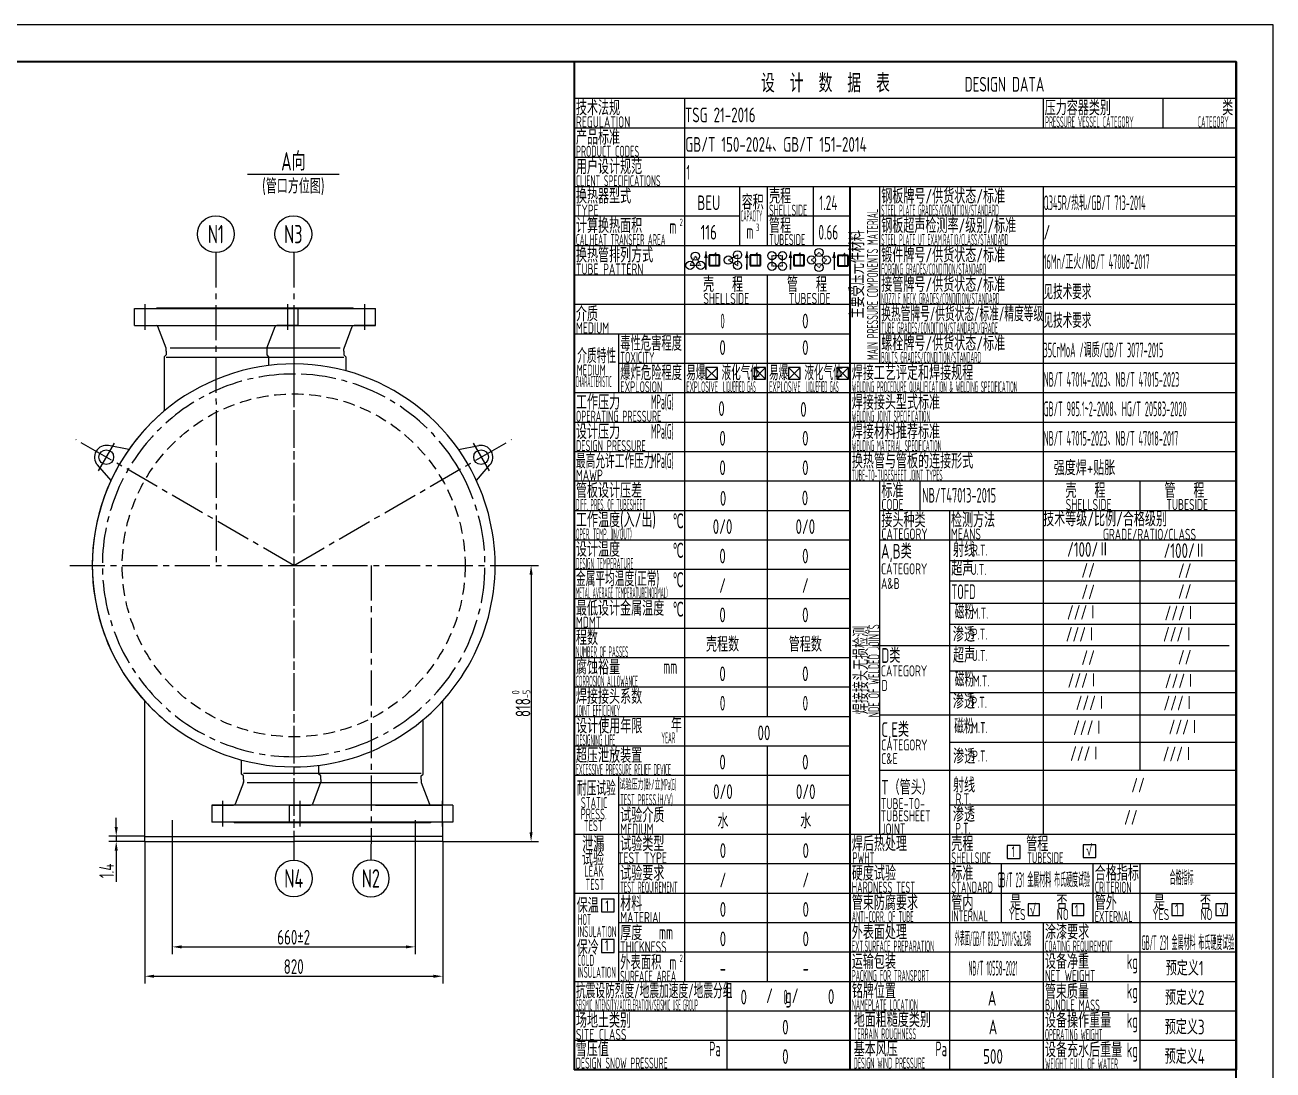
# Model space of a CAD drawing. Header units: millimetres. Extents: x 5765 to 6606, y -201 to 393.
# Drawn here: x 6266.8 to 6606, y 109.4 to 393.4 of the extents above; entities that cross this region are included whole.
import ezdxf
from ezdxf.enums import TextEntityAlignment as Align

# ---------------------------------------------------------------- set-up
doc = ezdxf.new("R2010")
doc.units = ezdxf.units.MM
for name, pattern in [('CENTER2', [28.575, 19.05, -3.175, 3.175, -3.175]), ('DASHED', [0.75, 0.5, -0.25]), ('DASHED2', [9.525, 6.35, -3.175])]:
    doc.linetypes.add(name, pattern=pattern)
for name, color, linetype, lineweight in [('1粗实线', 7, 'Continuous', 35), ('2细实线', 3, 'Continuous', 13), ('3中心线', 1, 'CENTER2', 13), ('4虚线', 4, 'DASHED2', 13), ('7文本', 2, 'Continuous', 13), ('8标注', 3, 'Continuous', 13), ('9图表', 4, 'Continuous', 13)]:
    doc.layers.add(name, color=color, linetype=linetype, lineweight=lineweight)
doc.styles.add('lanpec', font='bpec_e.shx', dxfattribs={"width": 0.75, "bigfont": 'hztxt.shx'})
doc.styles.add('lanpec-dim', font='bpec_e.shx', dxfattribs={"width": 0.75})
doc.dimstyles.new('lanpec', dxfattribs={"dimtxt": 4, "dimasz": 2.5, "dimexe": 2, "dimexo": 0, "dimtad": 1, "dimdsep": 46, "dimtxsty": 'lanpec-dim', "dimcen": 2.5, "dimclrd": 256, "dimclre": 256, "dimclrt": 256, "dimazin": 0, "dimtfac": 1, "dimtmove": 0, "dimatfit": 3, "dimfxl": 1, "dimlwd": -1, "dimlwe": -1, "dimarcsym": 0})
doc.dimstyles.new('lanpec$0', dxfattribs={"dimscale": 10, "dimtxt": 4, "dimasz": 2.5, "dimexe": 2, "dimexo": 0, "dimtad": 1, "dimdec": 1, "dimdsep": 46, "dimtxsty": 'lanpec-dim', "dimcen": 0.09, "dimclrd": 256, "dimclre": 256, "dimclrt": 256, "dimadec": 1, "dimazin": 0, "dimtfac": 0.707, "dimtdec": 1, "dimtmove": 0, "dimatfit": 3, "dimfxl": 1, "dimarcsym": 0})

# ---------------------------------------------------------------- blocks, each defined once
blk = doc.blocks.new('A1')
at = {"layer": '1粗实线'}
blk.add_lwpolyline([(-816, 10), (-10, 10), (-10, 584), (-816, 584)], close=True, dxfattribs=at)
at = {"layer": '9图表'}
blk.add_lwpolyline([(-841, 0), (0, 0), (0, 594), (-841, 594)], close=True, dxfattribs=at)
blk = doc.blocks.new('换热器设计数据表')
for p, q in [((-141.04, -83.12), (-144.19, -83.12)), ((-144.19, -83.12), (-144.19, -86.27)), ((-141.04, -86.27), (-141.04, -83.12)), ((-127.94, -83.12), (-131.09, -83.12)), ((-131.09, -83.12), (-131.09, -86.27)), ((-127.94, -86.27), (-127.94, -83.12)), ((-118.54, -83.12), (-121.69, -83.12)), ((-121.69, -83.12), (-121.69, -86.27)), ((-118.54, -86.27), (-118.54, -83.12)), ((-105.44, -83.12), (-108.59, -83.12)), ((-108.59, -83.12), (-108.59, -86.27)), ((-105.44, -86.27), (-105.44, -83.12)), ((-144.19, -86.27), (-141.04, -86.27)), ((-131.09, -86.27), (-127.94, -86.27)), ((-121.69, -86.27), (-118.54, -86.27)), ((-108.59, -86.27), (-105.44, -86.27)), ((-58.74, -212.99), (-62.24, -212.99)), ((-62.24, -212.99), (-62.24, -216.49)), ((-58.74, -216.49), (-58.74, -212.99)), ((-38.15, -212.77), (-41.65, -212.77)), ((-41.65, -212.77), (-41.65, -216.27)), ((-38.15, -216.27), (-38.15, -212.77)), ((-62.24, -216.49), (-58.74, -216.49)), ((-41.65, -216.27), (-38.15, -216.27)), ((-169.06, -227.53), (-172.56, -227.53)), ((-172.56, -227.53), (-172.56, -231.03)), ((-169.06, -231.03), (-169.06, -227.53)), ((-53.44, -228.83), (-56.59, -228.83)), ((-56.59, -228.83), (-56.59, -231.98)), ((-53.44, -231.98), (-53.44, -228.83)), ((-41.46, -228.83), (-44.61, -228.83)), ((-44.61, -228.83), (-44.61, -231.98)), ((-41.46, -231.98), (-41.46, -228.83)), ((-14.39, -228.83), (-17.54, -228.83)), ((-17.54, -228.83), (-17.54, -231.98)), ((-14.39, -231.98), (-14.39, -228.83)), ((-2.41, -228.83), (-5.56, -228.83)), ((-5.56, -228.83), (-5.56, -231.98)), ((-2.41, -231.98), (-2.41, -228.83)), ((-172.56, -231.03), (-169.06, -231.03)), ((-56.59, -231.98), (-53.44, -231.98)), ((-44.61, -231.98), (-41.46, -231.98)), ((-17.54, -231.98), (-14.39, -231.98)), ((-5.56, -231.98), (-2.41, -231.98)), ((-169.06, -238.56), (-172.56, -238.56)), ((-172.56, -238.56), (-172.56, -242.06)), ((-169.06, -242.06), (-169.06, -238.56)), ((-172.56, -242.06), (-169.06, -242.06))]:
    blk.add_line(p, q)
at = {"layer": '1粗实线'}
for p, q in [((0, 0), (-180, 0)), ((-180, 0), (-180, -274)), ((0, 0), (0, -274)), ((-105, -34), (-105, -274)), ((-140.47, -52.59), (-143.27, -52.59)), ((-143.27, -52.59), (-143.27, -55.39)), ((-140.47, -55.39), (-140.47, -52.59)), ((-129.36, -52.59), (-132.16, -52.59)), ((-132.16, -52.59), (-132.16, -55.39)), ((-129.36, -55.39), (-129.36, -52.59)), ((-117.49, -52.59), (-120.29, -52.59)), ((-120.29, -52.59), (-120.29, -55.39)), ((-117.49, -55.39), (-117.49, -52.59)), ((-105.53, -52.69), (-108.33, -52.69)), ((-108.33, -52.69), (-108.33, -55.49)), ((-105.53, -55.49), (-105.53, -52.69)), ((-143.27, -55.39), (-140.47, -55.39)), ((-132.16, -55.39), (-129.36, -55.39)), ((-120.29, -55.39), (-117.49, -55.39)), ((-108.33, -55.49), (-105.53, -55.49)), ((0, -274), (-180, -274))]:
    blk.add_line(p, q, dxfattribs=at)
at = {"layer": '9图表'}
for p, q in [((0, -10), (-180, -10)), ((-150, -10), (-150, -154)), ((-52.5, -10), (-52.5, -18)), ((-20, -10), (-20, -18)), ((0, -18), (-180, -18)), ((0, -26), (-180, -26)), ((0, -34), (-180, -34)), ((-135, -34), (-135, -50)), ((-127.5, -34), (-127.5, -50)), ((-115, -34), (-115, -50)), ((-97, -34), (-97, -82)), ((-52.5, -34), (-52.5, -210)), ((-135, -42), (-180, -42)), ((-105, -42), (-127.5, -42)), ((0, -42), (-97, -42)), ((0, -42), (-97, -42)), ((-105, -50), (-180, -50)), ((0, -50), (-97, -50)), ((0, -50), (-97, -50)), ((-144.15, -51.6), (-144.15, -56.46)), ((-133.05, -51.6), (-133.05, -56.46)), ((-121.18, -51.6), (-121.18, -56.46)), ((-109.32, -51.7), (-109.32, -56.55)), ((-144.15, -56.46), (-144.15, -54.98)), ((-133.05, -56.46), (-133.05, -54.98)), ((-121.18, -56.46), (-121.18, -54.98)), ((-105, -58), (-180, -58)), ((-127.5, -58), (-127.5, -178)), ((0, -58), (-97, -58)), ((-105, -66), (-180, -66)), ((0, -66), (-97, -66)), ((-105, -74), (-180, -74)), ((-167.96, -74), (-167.96, -90)), ((0, -74), (-97, -74)), ((0, -82), (-167.96, -82)), ((0, -90), (-180, -90)), ((0, -98), (-180, -98)), ((0, -106), (-180, -106)), ((0, -114), (-180, -114)), ((0, -114), (-97, -114)), ((-97, -114), (-97, -210)), ((-85.95, -122), (-85.95, -114)), ((-26.25, -114), (-26.25, -122)), ((-105, -122), (-180, -122)), ((0, -122), (-97, -122)), ((0, -122), (-97, -122)), ((-77.95, -122), (-77.95, -210)), ((-105, -130), (-180, -130)), ((-77.95, -130), (-97, -130)), ((0, -130), (-85.95, -130)), ((-26.25, -130), (-26.25, -192.64)), ((0, -135.6), (-77.95, -135.6)), ((-105, -138), (-180, -138)), ((0, -141.16), (-77.95, -141.16)), ((-105, -146), (-180, -146)), ((0, -147.24), (-77.95, -147.24)), ((-105, -154), (-180, -154)), ((-150, -154), (-150, -250)), ((0, -152.97), (-77.95, -152.97)), ((-1.92, -158.71), (-98.92, -158.71)), ((-105, -162), (-180, -162)), ((0, -165.6), (-77.95, -165.6)), ((-105, -170), (-180, -170)), ((0, -171.52), (-77.95, -171.52)), ((-105, -178), (-180, -178)), ((0.09, -177.55), (-96.91, -177.55)), ((-105, -186), (-180, -186)), ((-127.5, -186), (-127.5, -250)), ((0.03, -185.02), (-77.93, -185.02)), ((-0.09, -192.64), (-97.09, -192.64)), ((-105, -194), (-180, -194)), ((-167.96, -194.21), (-167.96, -226.21)), ((-105, -202), (-167.96, -202)), ((0, -202), (-77.95, -202)), ((-105, -210), (-180, -210)), ((0, -210), (-105, -210)), ((-77.95, -210), (-77.95, -274)), ((0, -218), (-167.96, -218)), ((-63.95, -218), (-63.95, -234)), ((-38.95, -218), (-38.95, -234)), ((-26.25, -218), (-26.25, -234)), ((0, -226), (-180, -226)), ((-167.96, -226.21), (-167.96, -250)), ((0, -234), (-167.96, -234)), ((0, -234), (-167.96, -234)), ((-52.5, -234), (-52.5, -274)), ((-26.25, -234), (-26.25, -274)), ((0, -242), (-167.96, -242)), ((0, -250), (-180, -250)), ((-138.45, -250), (-138.45, -274)), ((-52.5, -258), (-180, -258)), ((0, -258), (-52.5, -258)), ((0, -266), (-180, -266)), ((0, -266), (-52.5, -266)), ((0, -274), (-180, -274)), ((0, -274), (-180, -274)), ((-77.95, -273.66), (-77.95, -274)), ((-52.5, -273.66), (-52.5, -274)), ((-26.25, -273.66), (-26.25, -274))]:
    blk.add_line(p, q, dxfattribs=at)
at = {"layer": '9图表', "linetype": 'DASHED', "ltscale": 0.6}
for p, q in [((-147.04, -52.84), (-148.48, -55.34)), ((-147.04, -52.84), (-145.6, -55.34)), ((-138.07, -53.9), (-135.57, -52.46)), ((-138.07, -53.9), (-135.57, -55.34)), ((-135.57, -52.46), (-135.57, -55.34)), ((-123.35, -52.7), (-126.23, -52.7)), ((-126.23, -52.7), (-126.23, -55.58)), ((-123.35, -55.58), (-123.35, -52.7)), ((-115.46, -53.87), (-113.42, -51.84)), ((-115.46, -53.87), (-113.42, -55.91)), ((-111.39, -53.87), (-113.42, -51.84)), ((-113.42, -55.91), (-111.39, -53.87)), ((-145.6, -55.34), (-148.48, -55.34)), ((-123.35, -55.58), (-126.23, -55.58))]:
    blk.add_line(p, q, dxfattribs=at)
at = {"layer": '9图表'}
for points in [[(-144.15, -51.6, 0, 1, 0), (-144.15, -53.31, 1, 1, 0)], [(-133.05, -51.6, 0, 1, 0), (-133.05, -53.31, 1, 1, 0)], [(-121.18, -51.6, 0, 1, 0), (-121.18, -53.31, 1, 1, 0)], [(-109.32, -51.6, 0, 1, 0), (-109.32, -53.31, 1, 1, 0)]]:
    blk.add_lwpolyline(points, format="xyseb", dxfattribs=at)
for centre in [(-113.42, -51.84), (-148.48, -55.34), (-147.04, -52.84), (-145.6, -55.34), (-138.07, -53.9), (-135.57, -52.46), (-135.57, -55.34), (-126.23, -52.7), (-123.35, -52.7), (-115.46, -53.87), (-111.39, -53.87), (-126.23, -55.58), (-123.35, -55.58), (-113.42, -55.91)]:
    blk.add_circle(centre, 1.12, dxfattribs=at)
at = {"layer": '7文本', "color": 4, "style": 'lanpec'}
for s, height, width, p in [('设  计  数  据  表', 5, 0.75, (-129.18, -8.34)), ('DESIGN DATA', 4, 0.75, (-73.86, -8.12)), ('技术法规', 4, 0.75, (-179.5, -14.54)), ('压力容器类别', 4, 0.75, (-52.07, -14.54)), ('类', 4, 0.75, (-3.82, -14.54)), ('REGULATION', 3, 0.75, (-179.5, -17.83)), ('PRESSURE VESSEL CATEGORY', 3, 0.4, (-51.95, -17.83)), ('CATEGORY', 3, 0.4, (-10.46, -17.82)), ('产品标准', 4, 0.75, (-179.5, -22.54)), ('PRODUCT CODES', 3, 0.6, (-179.5, -25.83)), ('用户设计规范 ', 4, 0.75, (-179.5, -30.54)), ('CLIENT SPECIFICATIONS', 3, 0.5, (-179.5, -33.83)), ('换热器型式', 4, 0.75, (-179.5, -38.54)), ('容积', 4, 0.75, (-134.45, -40.17)), ('壳程', 4, 0.75, (-127, -38.54)), ('钢板牌号/供货状态/标准', 4, 0.75, (-96.5, -38.54)), ('TYPE', 3, 0.75, (-179.5, -41.83)), ('CAPACITY', 3, 0.3, (-134.66, -43.4)), ('SHELLSIDE', 3, 0.5, (-127, -41.83)), ('STEEL PLATE GRADES/CONDITION/STANDARD', 3, 0.35, (-96.5, -41.83)), ('计算换热面积', 4, 0.75, (-179.5, -46.54)), ('m', 4, 0.6, (-154.09, -46.75)), ('2', 2, 0.6, (-151.31, -44.65)), ('3', 2, 0.6, (-130.54, -46)), ('管程', 4, 0.75, (-127, -46.54)), ('钢板超声检测率/级别/标准', 4, 0.75, (-96.5, -46.54)), ('CAL.HEAT TRANSFER AREA', 3, 0.45, (-179.5, -49.83)), ('m', 4, 0.6, (-133.16, -48.1)), ('TUBESIDE', 3, 0.6, (-127, -49.83)), ('STEEL PLATE UT EXAM.RATIO/CLASS/STANDARD', 3, 0.35, (-96.5, -49.83)), ('换热管排列方式', 4, 0.75, (-179.5, -54.54)), ('锻件牌号/供货状态/标准 ', 4, 0.75, (-96.5, -54.54)), ('TUBE PATTERN', 3, 0.75, (-179.5, -57.83)), ('FORGING GRADES/CONDITION/STANDARD', 3, 0.35, (-96.5, -57.83)), ('壳   程', 4, 0.75, (-144.94, -62.54)), ('管   程', 4, 0.75, (-122.14, -62.54)), ('接管牌号/供货状态/标准 ', 4, 0.75, (-96.5, -62.54)), ('SHELLSIDE', 3, 0.75, (-144.88, -65.83)), ('TUBESIDE', 3, 0.75, (-121.61, -65.83)), ('NOZZLE NECK GRADES/CONDITION/STANDARD', 3, 0.35, (-96.5, -65.83)), ('介质', 4, 0.75, (-179.5, -70.54)), ('换热管牌号/供货状态/标准/精度等级', 4, 0.6, (-96.5, -70.54)), ('MEDIUM', 3, 0.75, (-179.5, -73.83)), ('TUBE GRADES/CONDITION/STANDARD/GRADE', 3, 0.35, (-96.5, -73.83)), ('毒性危害程度', 4, 0.7, (-167.46, -78.54)), ('螺栓牌号/供货状态/标准 ', 4, 0.75, (-96.5, -78.54)), ('介质特性', 4, 0.6, (-179.15, -81.94)), ('TOXICITY ', 3, 0.6, (-167.46, -81.83)), ('BOLTS GRADES/CONDITION/STANDARD', 3, 0.35, (-96.5, -81.83)), ('MEDIUM ', 3, 0.6, (-179.26, -85.28)), ('爆炸危险程度', 4, 0.7, (-167.46, -86.54)), ('易爆', 4, 0.5, (-149.5, -86.54)), ('液化气体', 4, 0.5, (-139.9, -86.54)), ('易爆', 4, 0.5, (-127, -86.54)), ('液化气体', 4, 0.5, (-117.4, -86.54)), ('焊接工艺评定和焊接规程', 4, 0.75, (-104.5, -86.54)), ('CHARACTERISTIC', 3, 0.3, (-179.58, -88.43)), ('EXPLOSION', 3, 0.6, (-167.46, -89.83)), ('EXPLOSIVE', 3, 0.4, (-149.5, -89.83)), ('LIQUEFIED GAS', 3, 0.3, (-139.49, -89.81)), ('EXPLOSIVE', 3, 0.4, (-127, -89.83)), ('LIQUEFIED GAS', 3, 0.3, (-116.99, -89.81)), ('WELDING PROCEDURE QUALIFICATION & WELDING SPECIFICATION', 3, 0.35, (-104.5, -89.83)), ('工作压力', 4, 0.75, (-179.5, -94.54)), ('MPa(G)', 4, 0.35, (-159.07, -94.44)), ('焊接接头型式标准', 4, 0.75, (-104.5, -94.54)), ('OPERATING PRESSURE', 3, 0.6, (-179.5, -97.83)), ('WELDING JOINT SPECIFICATION', 3, 0.35, (-104.5, -97.83)), ('设计压力', 4, 0.75, (-179.5, -102.54)), ('MPa(G)', 4, 0.35, (-159.07, -102.44)), ('焊接材料推荐标准', 4, 0.75, (-104.5, -102.54)), ('DESIGN PRESSURE', 3, 0.6, (-179.5, -105.83)), ('WELDING MATERIAL SPECIFICATION', 3, 0.35, (-104.5, -105.83)), ('最高允许工作压力', 4, 0.6, (-179.5, -110.54)), ('MPa(G)', 4, 0.35, (-159.07, -110.44)), ('换热管与管板的连接形式', 4, 0.75, (-104.5, -110.54)), ('MAWP', 3, 0.75, (-179.5, -113.83)), ('TUBE-TO-TUBESHEET JOINT TYPES', 3, 0.35, (-104.5, -113.83)), ('管板设计压差', 4, 0.75, (-179.5, -118.54)), ('标准', 4, 0.75, (-96.46, -118.54)), ('壳   程', 4, 0.75, (-46.42, -118.54)), ('管   程', 4, 0.75, (-19.53, -118.54)), ('NB/T47013-2015', 4, 0.6, (-85.4, -119.81)), ('DIFF. PRES. OF TUBESHEET', 3, 0.35, (-179.5, -121.83)), ('工作温度(入/出)', 4, 0.75, (-179.5, -126.54)), ('接头种类', 4, 0.75, (-96.46, -126.54)), ('CODE', 3, 0.75, (-96.46, -121.83)), ('检测方法', 4, 0.75, (-77.55, -126.54)), ('技术等级/比例/合格级别', 4, 0.75, (-52.5, -126.26)), ('SHELLSIDE', 3, 0.75, (-46.37, -121.83)), ('TUBESIDE', 3, 0.75, (-18.99, -121.83)), ('℃', 4, 0.53, (-153.22, -126.76)), ('OPER. TEMP. (IN/OUT)', 3, 0.35, (-179.5, -129.83)), ('CATEGORY', 3, 0.75, (-96.46, -129.83)), ('MEANS', 3, 0.75, (-77.55, -129.83)), ('GRADE/RATIO/CLASS', 3, 0.75, (-36.24, -129.92)), ('设计温度', 4, 0.75, (-179.5, -134.54)), ('℃', 4, 0.53, (-153.22, -134.76)), ('A,B类', 4, 0.75, (-96.56, -135.02)), ('射线', 4, 0.75, (-76.99, -134.57)), ('R.T.', 3, 0.75, (-71.81, -134.22)), ('DESIGN TEMPERATURE', 3, 0.35, (-179.5, -137.83)), ('超声', 4, 0.75, (-77.45, -139.68)), ('金属平均温度(正常)', 4, 0.6, (-179.5, -142.54)), ('℃', 4, 0.53, (-153.22, -142.76)), ('CATEGORY', 3, 0.75, (-96.56, -139.31)), ('U.T.', 3, 0.75, (-72.21, -139.47)), ('A&B', 3, 0.75, (-96.56, -143.29)), ('TOFD', 4, 0.6, (-77.45, -146.03)), ('METAL AVERAGE TEMPERATURE(NORMAL) ', 3, 0.3, (-179.5, -145.83)), ('最低设计金属温度', 4, 0.75, (-179.5, -150.54)), ('℃', 4, 0.53, (-153.22, -150.76)), ('磁粉', 4, 0.6, (-76.52, -151.48)), ('M.T.', 3, 0.75, (-71.93, -151.37)), ('MDMT', 3, 0.75, (-179.5, -153.83)), ('程数', 4, 0.75, (-179.5, -158.54)), ('渗透', 4, 0.75, (-77.03, -157.62)), ('P.T.', 3, 0.75, (-71.89, -157.04)), ('NUMBER OF PASSES', 3, 0.35, (-179.5, -161.83)), ('D类', 4, 0.75, (-96.5, -163.36)), ('超声', 4, 0.75, (-76.99, -163.31)), ('腐蚀裕量', 4, 0.75, (-179.5, -166.54)), ('U.T.', 3, 0.75, (-71.89, -162.85)), ('mm', 4, 0.6, (-155.79, -166.36)), ('CATEGORY', 3, 0.75, (-96.59, -167.04)), ('磁粉', 4, 0.6, (-76.52, -169.85)), ('CORROSION ALLOWANCE', 3, 0.35, (-179.5, -169.83)), ('D', 3, 0.75, (-96.41, -171)), ('M.T.', 3, 0.75, (-71.6, -169.79)), ('焊接接头系数', 4, 0.75, (-179.5, -174.54)), ('渗透', 4, 0.75, (-77.03, -175.82)), ('P.T.', 3, 0.75, (-72, -175.59)), ('JOINT EFFICIENCY', 3, 0.35, (-179.5, -177.83)), ('设计使用年限', 4, 0.75, (-179.44, -182.54)), ('年', 4, 0.75, (-153.67, -182.21)), ('C,E类', 4, 0.75, (-96.5, -183.49)), ('磁粉', 4, 0.6, (-76.67, -182.59)), ('M.T.', 3, 0.75, (-72.08, -182.48)), ('DESIGNING LIFE', 3, 0.35, (-179.5, -185.83)), ('YEAR', 3, 0.35, (-156.26, -185.22)), ('超压泄放装置', 4, 0.75, (-179.5, -190.54)), ('超压泄放装置', 4, 0.75, (-179.5, -190.54)), ('CATEGORY', 3, 0.75, (-96.5, -187.17)), ('渗透', 4, 0.75, (-76.95, -190.76)), ('C&E', 3, 0.75, (-96.5, -190.89)), ('P.T.', 3, 0.75, (-71.81, -190.18)), ('EXCESSIVE PRESSURE RELIEF DEVICE', 3, 0.35, (-179.5, -193.83)), ('耐压试验', 4, 0.6, (-179.23, -199.45)), ('试验压力(卧/立)', 3, 0.4, (-167.63, -197.9)), ('MPa(G)', 3, 0.3, (-156.24, -197.92)), ('T（管头）', 4, 0.75, (-96.5, -199.19)), ('射线', 4, 0.75, (-76.99, -198.57)), ('STATIC', 3, 0.6, (-178.14, -202.84)), ('TEST PRESS.(H/V)', 3, 0.4, (-167.46, -202.03)), ('TUBE-TO-', 3, 0.75, (-96.59, -203.12)), ('R.T.', 3, 0.75, (-76.28, -201.83)), ('PRESS.', 3, 0.6, (-178.19, -205.93)), ('试验介质', 4, 0.75, (-167.46, -206.75)), ('TUBESHEET', 3, 0.75, (-96.68, -206.45)), ('渗透', 4, 0.75, (-77.03, -206.54)), ('TEST', 3, 0.6, (-177.37, -209.1)), ('P.T.', 3, 0.75, (-76.41, -209.83)), ('泄漏', 4, 0.75, (-177.79, -214.54)), ('试验类型', 4, 0.75, (-167.46, -214.54)), ('MEDIUM', 3, 0.75, (-167.46, -210.03)), ('焊后热处理', 4, 0.75, (-104.5, -214.54)), ('JOINT', 3, 0.75, (-96.5, -210)), ('壳程', 4, 0.75, (-77.45, -214.54)), ('管程', 4, 0.75, (-57.09, -214.57)), ('试验', 4, 0.75, (-177.88, -218.46)), ('TEST TYPE', 3, 0.75, (-168.08, -217.83)), ('PWHT', 3, 0.6, (-104.32, -217.83)), ('SHELLSIDE', 3, 0.6, (-77.45, -217.83)), ('TUBESIDE', 3, 0.6, (-56.85, -217.83)), ('LEAK', 3, 0.6, (-177.22, -221.48)), ('试验要求', 4, 0.75, (-167.46, -222.54)), ('硬度试验', 4, 0.75, (-104.5, -222.54)), ('标准', 4, 0.75, (-77.45, -222.54)), ('合格指标', 4, 0.75, (-38.45, -222.54)), ('TEST', 3, 0.6, (-176.92, -225.05)), ('TEST REQUIREMENT', 3, 0.4, (-167.46, -225.83)), ('HARDNESS TEST', 3, 0.6, (-104.5, -225.83)), ('STANDARD', 3, 0.6, (-77.45, -225.83)), ('CRITERION', 3, 0.5, (-38.45, -225.83)), ('保温', 4, 0.75, (-179.3, -231.3)), ('材料 ', 4, 0.75, (-167.46, -230.75)), ('管束防腐要求', 4, 0.75, (-104.5, -230.54)), ('管内', 4, 0.75, (-77.45, -230.54)), ('是', 4, 0.75, (-61.47, -230.45)), ('否', 4, 0.75, (-48.9, -230.45)), ('管外', 4, 0.75, (-38.45, -230.5)), ('是', 4, 0.75, (-22.42, -230.45)), ('否', 4, 0.75, (-9.85, -230.45)), ('INTERNAL', 3, 0.6, (-77.45, -233.64)), ('YES', 3, 0.75, (-61.88, -233.24)), ('NO', 3, 0.75, (-48.81, -233.24)), ('YES', 3, 0.75, (-22.83, -233.24)), ('NO', 3, 0.75, (-9.76, -233.24)), ('HOT ', 3, 0.45, (-178.97, -234.61)), ('MATERIAL', 3, 0.75, (-167.46, -234.03)), ('ANTI-CORR. OF TUBE', 3, 0.4, (-104.5, -233.83)), ('涂漆要求', 4, 0.75, (-51.98, -238.54)), ('EXTERNAL', 3, 0.5, (-38.45, -233.8)), ('INSULATION ', 3, 0.45, (-178.97, -237.91)), ('厚度', 4, 0.75, (-167.46, -238.75)), ('mm', 4, 0.6, (-156.93, -238.56)), ('外表面处理', 4, 0.75, (-104.5, -238.54)), ('保冷', 4, 0.75, (-179.28, -242.69)), ('THICKNESS', 3, 0.74, (-167.46, -242.03)), ('EXT.SURFACE PREPARATION', 3, 0.4, (-104.5, -241.83)), ('COATING REQUIREMENT', 3, 0.4, (-52, -241.83)), ('COLD', 3, 0.45, (-179.11, -245.7)), ('外表面积', 4, 0.7, (-167.46, -246.75)), ('m', 4, 0.6, (-154.09, -246.75)), ('2', 2, 0.6, (-151.31, -244.65)), ('运输包装', 4, 0.75, (-104.5, -246.54)), ('设备净重', 4, 0.75, (-52, -246.54)), ('kg', 4, 0.6, (-29.74, -246.54)), ('INSULATION ', 3, 0.45, (-179.11, -248.96)), ('SURFACE AREA', 3, 0.5, (-167.46, -250.03)), ('PACKING FOR TRANSPORT ', 3, 0.4, (-104.5, -249.83)), ('NET WEIGHT', 3, 0.7, (-52, -249.83)), ('抗震设防烈度/地震加速度/地震分组', 4, 0.6, (-179.5, -254.54)), ('铭牌位置', 4, 0.75, (-104.5, -254.54)), ('管束质量', 4, 0.75, (-52.03, -254.68)), ('kg', 4, 0.6, (-29.74, -254.54)), (' /  g/  ', 4, 0.75, (-129.43, -255.82)), ('SEISMIC INTENSITY/ACCELERATION/SEISMIC USE GROUP', 3, 0.3, (-179.5, -257.83)), ('NAMEPLATE LOCATION', 3, 0.4, (-104.5, -257.77)), ('BUNDLE MASS', 3, 0.6, (-52, -257.83)), ('场地土类别', 4, 0.75, (-179.5, -262.54)), ('地面粗糙度类别', 4, 0.75, (-104, -262.37)), ('设备操作重量', 4, 0.75, (-52, -262.54)), ('kg', 4, 0.6, (-29.74, -262.54)), ('SITE CLASS', 3, 0.75, (-179.5, -265.83)), ('TERRAIN ROUGHNESS', 3, 0.4, (-104, -265.65)), ('OPERATING WEIGHT', 3, 0.4, (-52, -265.83)), ('雪压值', 4, 0.75, (-179.53, -270.33)), ('Pa', 4, 0.6, (-143.27, -270.27)), ('基本风压', 4, 0.75, (-104, -270.33)), ('Pa', 4, 0.6, (-81.76, -270.27)), ('设备充水后重量', 4, 0.75, (-52, -270.54)), ('kg', 4, 0.6, (-29.74, -270.54)), ('DESIGN SNOW PRESSURE', 3, 0.5, (-179.53, -273.61)), ('DESIGN WIND PRESSURE', 3, 0.4, (-104, -273.61)), ('WEIGHT FULL OF WATER', 3, 0.4, (-51.95, -273.83))]:
    blk.add_text(s, height=height, dxfattribs=dict(at, width=width)).set_placement(p)
for s, height, width, p in [('主要受压元件材料', 4, 0.75, (-101.09, -69.74)), ('MAIN PRESSURE COMPONENTS MATERIAL ', 3, 0.5, (-97.36, -81.06)), ('焊接接头无损检测 ', 4, 0.75, (-100.01, -177.31)), ('NDE OF WELDED JOINTS', 3, 0.6, (-97, -178.13))]:
    blk.add_text(s, height=height, rotation=90, dxfattribs=dict(at, width=width)).set_placement(p)
blk = doc.blocks.new('*D39')
at = {"layer": '8标注', "transparency": 16777216}
for p, q in [((6306.81, 172.22), (6306.81, 140.9)), ((6372.81, 172.29), (6372.81, 140.9)), ((6309.31, 142.9), (6370.31, 142.9))]:
    blk.add_line(p, q, dxfattribs=at)
for points in [[(6309.31, 143.31), (6309.31, 142.48), (6306.81, 142.9)], [(6370.31, 143.31), (6370.31, 142.48), (6372.81, 142.9)]]:
    blk.add_solid(points, dxfattribs=at)
at = {"layer": 'Defpoints', "color": 0, "transparency": 16777216}
for p in [(6306.81, 172.22), (6372.81, 172.29), (6372.81, 142.9)]:
    blk.add_point(p, dxfattribs=at)
at = {"layer": '8标注', "transparency": 16777216, "insert": (6339.81, 145.52), "char_height": 4, "attachment_point": 5, "style": 'lanpec-dim'}
blk.add_mtext('660%%P2', dxfattribs=at)
blk = doc.blocks.new('*D40')
at = {"layer": '8标注', "transparency": 16777216}
for p, q in [((6299.31, 171.57), (6299.31, 132.92)), ((6380.31, 171.57), (6380.31, 132.92)), ((6301.81, 134.92), (6377.81, 134.92))]:
    blk.add_line(p, q, dxfattribs=at)
for points in [[(6301.81, 135.33), (6301.81, 134.5), (6299.31, 134.92)], [(6377.81, 135.33), (6377.81, 134.5), (6380.31, 134.92)]]:
    blk.add_solid(points, dxfattribs=at)
at = {"layer": 'Defpoints', "color": 0, "transparency": 16777216}
for p in [(6299.31, 171.57), (6380.31, 171.57), (6380.31, 134.92)]:
    blk.add_point(p, dxfattribs=at)
at = {"layer": '8标注', "transparency": 16777216, "insert": (6339.81, 137.54), "char_height": 4, "attachment_point": 5, "style": 'lanpec-dim'}
blk.add_mtext('820', dxfattribs=at)
blk = doc.blocks.new('*D42')
at = {"layer": '8标注', "transparency": 16777216}
for p, q in [((6400.45, 246.58), (6406.34, 246.58)), ((6404.34, 244.08), (6404.34, 174.03)), ((6380.31, 171.53), (6406.34, 171.53))]:
    blk.add_line(p, q, dxfattribs=at)
for points in [[(6403.92, 244.08), (6404.76, 244.08), (6404.34, 246.58)], [(6403.92, 174.03), (6404.76, 174.03), (6404.34, 171.53)]]:
    blk.add_solid(points, dxfattribs=at)
at = {"layer": 'Defpoints', "color": 0, "transparency": 16777216}
for p in [(6400.45, 246.58), (6380.31, 171.53), (6404.34, 171.53)]:
    blk.add_point(p, dxfattribs=at)
at = {"layer": '8标注', "transparency": 16777216, "insert": (6401.62, 209.06), "char_height": 4, "attachment_point": 5, "rotation": 90, "style": 'lanpec-dim'}
blk.add_mtext('818{\\H0.525x;\\S 0^ -5;}', dxfattribs=at)
blk = doc.blocks.new('*U54')
at = {"layer": '2细实线'}
blk.add_line((-12.5, 0), (12.5, 0), dxfattribs=at)
at = {"layer": '7文本', "style": 'lanpec', "width": 0.75}
for tag, height, p in [('节点图名称', 5, (0, 3.5)), ('比例', 4, (0, -3.25))]:
    blk.add_attdef(tag, text='', height=height, dxfattribs=at).set_placement(p, align=Align.MIDDLE_CENTER)
blk = doc.blocks.new('*D66')
at = {"layer": '8标注', "transparency": 16777216}
for p, q in [((6291.57, 175.47), (6291.57, 177.97)), ((6299.31, 172.97), (6289.57, 172.97)), ((6299.31, 171.57), (6289.57, 171.57)), ((6291.57, 172.97), (6291.57, 171.57)), ((6291.57, 169.07), (6291.57, 160.55))]:
    blk.add_line(p, q, dxfattribs=at)
for points in [[(6291.15, 175.47), (6291.99, 175.47), (6291.57, 172.97)], [(6291.15, 169.07), (6291.99, 169.07), (6291.57, 171.57)]]:
    blk.add_solid(points, dxfattribs=at)
at = {"layer": 'Defpoints', "color": 0, "transparency": 16777216}
for p in [(6291.57, 171.57), (6299.31, 172.97), (6299.31, 171.57)]:
    blk.add_point(p, dxfattribs=at)
at = {"layer": '8标注', "transparency": 16777216, "insert": (6288.95, 163.56), "char_height": 4, "attachment_point": 5, "rotation": 90, "style": 'lanpec-dim'}
blk.add_mtext('1.4', dxfattribs=at)
blk = doc.blocks.new('管口号')
at = {"layer": '2细实线'}
blk.add_circle((0, 5), 5, dxfattribs=at)
at = {"layer": '7文本', "style": 'lanpec', "width": 0.75}
blk.add_attdef('N', text='', height=5, dxfattribs=at).set_placement((0, 5), align=Align.MIDDLE_CENTER)

msp = doc.modelspace()

# ---------------------------------------------------------------- linework, layer by layer
for p, q in [((6296.563, 311.773), (6296.563, 316.383)), ((6296.563, 316.383), (6341.063, 316.383)), ((6302.623, 316.383), (6302.623, 316.583)), ((6302.623, 316.583), (6335.003, 316.583)), ((6317.558, 316.383), (6362.058, 316.383)), ((6323.618, 316.583), (6355.998, 316.583)), ((6335.003, 316.383), (6335.003, 316.583)), ((6341.063, 311.773), (6341.063, 316.383)), ((6355.998, 316.383), (6355.998, 316.583)), ((6362.058, 311.773), (6362.058, 316.383)), ((6296.563, 311.773), (6341.063, 311.773)), ((6305.13, 305.569), (6302.886, 311.452)), ((6317.558, 311.773), (6362.058, 311.773)), ((6332.496, 305.569), (6334.74, 311.452)), ((6341.063, 311.773), (6335.208, 311.773)), ((6353.491, 305.569), (6355.736, 311.452)), ((6362.058, 311.773), (6356.203, 311.773)), ((6305.163, 304.783), (6305.163, 305.391)), ((6331.443, 305.583), (6306.184, 305.583)), ((6352.438, 305.583), (6327.179, 305.583)), ((6332.463, 305.583), (6332.463, 303.822)), ((6353.458, 304.783), (6353.458, 305.391)), ((6305.163, 303.822), (6304.629, 303.288)), ((6304.629, 303.288), (6304.629, 288.536)), ((6305.163, 304.783), (6305.163, 303.822)), ((6332.463, 303.087), (6305.163, 303.087)), ((6353.458, 303.087), (6326.158, 303.087)), ((6332.463, 303.822), (6332.997, 303.288)), ((6332.997, 303.288), (6332.997, 300.908)), ((6353.458, 304.783), (6353.458, 303.822)), ((6353.458, 303.822), (6353.992, 303.288)), ((6353.992, 303.288), (6353.992, 299.464)), ((6295.001, 278.045), (6289.486, 279.134)), ((6384.616, 278.045), (6390.13, 279.134)), ((6290.158, 269.657), (6286.458, 273.888)), ((6389.459, 269.657), (6393.159, 273.888)), ((6299.308, 172.932), (6299.308, 209.742)), ((6380.308, 181.393), (6380.308, 209.742)), ((6374.988, 189.879), (6374.988, 204.631)), ((6325.624, 189.879), (6325.624, 193.703)), ((6326.158, 190.08), (6353.458, 190.08)), ((6346.62, 189.879), (6346.62, 192.259)), ((6347.154, 190.08), (6374.454, 190.08)), ((6326.126, 187.597), (6323.881, 181.715)), ((6326.158, 189.345), (6325.624, 189.879)), ((6326.158, 188.383), (6326.158, 189.345)), ((6326.158, 188.383), (6326.158, 187.776)), ((6327.179, 187.583), (6352.438, 187.583)), ((6347.121, 187.597), (6344.876, 181.715)), ((6347.154, 189.345), (6346.62, 189.879)), ((6347.154, 188.383), (6347.154, 189.345)), ((6347.154, 188.383), (6347.154, 187.776)), ((6348.174, 187.583), (6373.433, 187.583)), ((6374.454, 189.345), (6374.988, 189.879)), ((6374.454, 188.383), (6374.454, 189.345)), ((6374.454, 188.383), (6374.454, 187.776)), ((6374.486, 187.597), (6376.731, 181.715)), ((6317.558, 181.393), (6317.558, 176.783)), ((6317.558, 181.393), (6323.414, 181.393)), ((6362.058, 181.393), (6317.558, 181.393)), ((6338.554, 181.393), (6338.554, 176.783)), ((6338.554, 181.393), (6344.409, 181.393)), ((6383.054, 181.393), (6338.554, 181.393)), ((6362.058, 181.383), (6380.308, 181.383)), ((6383.054, 181.393), (6383.054, 176.783)), ((6299.308, 171.532), (6299.308, 176.783)), ((6362.058, 176.783), (6317.558, 176.783)), ((6323.618, 176.783), (6323.618, 176.583)), ((6355.998, 176.583), (6323.618, 176.583)), ((6383.054, 176.783), (6338.554, 176.783)), ((6344.614, 176.783), (6344.614, 176.583)), ((6376.994, 176.583), (6344.614, 176.583)), ((6376.994, 176.783), (6376.994, 176.583)), ((6380.308, 171.532), (6380.308, 176.783)), ((6299.308, 172.932), (6339.808, 172.932)), ((6299.308, 171.532), (6339.808, 171.532)), ((6299.308, 171.532), (6339.808, 171.532)), ((6380.308, 172.932), (6339.808, 172.932)), ((6380.308, 171.532), (6339.808, 171.532)), ((6380.308, 171.532), (6339.808, 171.532))]:
    msp.add_line(p, q)
for centre in [(6288.867, 275.995), (6390.75, 275.995)]:
    msp.add_circle(centre, 2)
for centre, radius, start, end in [((6302.419, 311.273), 0.5, 20.88476, 90), ((6335.208, 311.273), 0.5, 90, 159.11524), ((6356.203, 311.273), 0.5, 90, 159.11524), ((6304.663, 305.391), 0.5, 0, 20.88476), ((6353.958, 305.391), 0.5, 159.11524, 180), ((6339.808, 246.583), 54.75, 30, 270), ((6339.808, 246.583), 54.75, 129.98174, 150), ((6288.867, 275.995), 3.2, 78.82881, 221.17119), ((6390.75, 275.995), 3.2, 318.82881, 101.17119), ((6339.808, 246.583), 54.75, 150, 230.01826), ((6339.808, 246.583), 54.75, 270, 30), ((6339.808, 246.583), 54.75, 215.07463, 230.01826), ((6325.658, 187.776), 0.5, 339.11524, 0), ((6346.654, 187.776), 0.5, 339.11524, 0), ((6374.954, 187.776), 0.5, 180, 200.88476), ((6323.414, 181.893), 0.5, 270, 339.11524), ((6344.409, 181.893), 0.5, 270, 339.11524), ((6377.198, 181.893), 0.5, 200.88476, 270)]:
    msp.add_arc(centre, radius, start, end)
at = {"layer": '2细实线'}
for p, q in [((6451.851, 300.296), (6455.001, 297.146)), ((6451.851, 297.146), (6455.001, 300.296)), ((6464.941, 300.326), (6468.091, 297.176)), ((6464.941, 297.176), (6468.091, 300.326)), ((6474.321, 300.326), (6477.471, 297.176)), ((6474.321, 297.176), (6477.471, 300.326)), ((6487.461, 300.346), (6490.611, 297.196)), ((6487.461, 297.196), (6490.611, 300.346))]:
    msp.add_line(p, q, dxfattribs=at)
at = {"layer": '3中心线', "ltscale": 0.5}
for p, q in [((6318.65, 331.6), (6318.728, 246.583)), ((6339.808, 331.583), (6339.808, 166.583)), ((6299.443, 310.583), (6299.443, 317.573)), ((6338.183, 310.583), (6338.183, 317.573)), ((6339.808, 316.583), (6339.808, 166.583)), ((6359.178, 310.583), (6359.178, 317.573)), ((6339.808, 307.669), (6339.808, 289.681)), ((6339.808, 246.583), (6280.594, 280.771)), ((6291.039, 279.757), (6286.694, 272.232)), ((6339.808, 246.583), (6399.023, 280.771)), ((6388.578, 279.757), (6392.923, 272.232)), ((6278.928, 246.583), (6400.689, 246.583)), ((6278.928, 246.583), (6400.689, 246.583)), ((6360.889, 246.583), (6360.815, 166.56)), ((6320.438, 182.583), (6320.438, 175.593)), ((6341.434, 182.583), (6341.434, 175.593)), ((6380.174, 182.583), (6380.174, 175.593)), ((6306.808, 177.332), (6306.808, 170.342)), ((6372.808, 177.332), (6372.808, 170.342))]:
    msp.add_line(p, q, dxfattribs=at)
for start, end in [(90, 270), (30, 90), (270, 30)]:
    msp.add_arc((6339.808, 246.583), 52, start, end, dxfattribs=at)
at = {"layer": '4虚线', "ltscale": 0.5}
msp.add_circle((6339.808, 246.583), 46.6, dxfattribs=at)

# ---------------------------------------------------------------- block references
msp.add_blockref('*U54', (6339.708, 352.883)).add_auto_attribs({'节点图名称': 'A向', '比例': '(管口方位图)'})
at = {"layer": '2细实线'}
for name, p in [('A1', (6606.028, -200.559)), ('换热器设计数据表', (6596.028, 383.441))]:
    msp.add_blockref(name, p, dxfattribs=at)
at = {"layer": '8标注'}
for p, values in [((6318.65, 331.6), {'N': 'N1'}), ((6339.705, 331.6), {'N': 'N3'}), ((6339.84, 156.5), {'N': 'N4'})]:
    msp.add_blockref('管口号', p, dxfattribs=at).add_auto_attribs(values)
ref = msp.add_blockref('管口号', (6360.787, 156.5), dxfattribs=dict(at, xscale=-1, rotation=5.641087597041405e-10))
ref.add_attrib('N', 'N2', dxfattribs={"layer": '7文本', "height": 5, "style": 'lanpec', "width": 0.75}).set_placement((6360.787, 161.5), align=Align.MIDDLE_CENTER)

# ---------------------------------------------------------------- texts
at = {"layer": '7文本', "style": 'lanpec'}
for s, width, p in [('TSG 21-2016', 0.75, (6446.138, 368.994)), ('GB/T 150-2024、GB/T 151-2014', 0.75, (6446.248, 360.976)), ('1', 0.6, (6446.574, 353.391)), ('Q345R/热轧/GB/T 713-2014', 0.4, (6543.638, 345.114)), ('/', 0.75, (6543.638, 337.114)), ('16Mn/正火/NB/T 47008-2017', 0.4, (6543.638, 329.114)), ('见技术要求', 0.5, (6543.638, 320.897)), ('见技术要求', 0.5, (6543.638, 313.114)), ('35CrMoA /调质/GB/T 3077-2015', 0.4, (6543.638, 305.114)), ('NB/T 47014-2023、NB/T 47015-2023', 0.4, (6543.638, 297.114)), ('GB/T 985.1~2-2008、HG/T 20583-2020', 0.4, (6543.638, 289.114)), ('NB/T 47015-2023、NB/T 47018-2017', 0.4, (6543.638, 281.114))]:
    msp.add_text(s, height=4, dxfattribs=dict(at, width=width)).set_placement(p, align=Align.MIDDLE_LEFT)
for s, height, width, p in [('BEU', 4, 0.75, (6452.638, 345.114)), ('1.24', 4, 0.65, (6485.138, 345.114)), ('116', 4, 0.75, (6452.638, 337.114)), ('0.66', 4, 0.65, (6485.138, 337.114)), ('1', 4, 0.75, (6454.438, 329.701)), ('1', 4, 0.75, (6465.638, 329.701)), ('1', 4, 0.75, (6477.318, 329.701)), ('1', 4, 0.75, (6489.448, 329.605)), ('0', 4, 0.5, (6456.388, 312.985)), ('0', 4, 0.75, (6478.888, 312.985)), ('0', 4, 0.75, (6456.388, 305.763)), ('0', 4, 0.75, (6478.888, 305.763)), ('0', 4, 0.75, (6456.103, 289.17)), ('0', 4, 0.75, (6478.373, 288.96)), ('0', 4, 0.75, (6456.388, 281.114)), ('0', 4, 0.75, (6478.888, 281.114)), ('0', 4, 0.75, (6456.388, 273.114)), ('0', 4, 0.75, (6478.888, 273.114)), ('强度焊+贴胀', 4, 0.75, (6554.777, 273.074)), ('0', 4, 0.75, (6456.523, 264.79)), ('0', 4, 0.75, (6478.793, 264.9)), ('0/0', 4, 0.75, (6456.388, 257.114)), ('0/0', 4, 0.75, (6478.888, 257.114)), ('0', 4, 0.75, (6456.388, 249.114)), ('0', 4, 0.75, (6478.888, 249.114)), ('/100/Ⅱ', 4, 0.75, (6555.763, 250.901)), ('/100/Ⅱ', 4, 0.75, (6582.013, 250.581)), ('//', 4, 0.75, (6555.763, 245.251)), ('//', 4, 0.75, (6582.013, 245.141)), ('/', 4, 0.75, (6456.388, 241.114)), ('/', 4, 0.75, (6478.888, 241.114)), ('//', 4, 0.75, (6555.763, 239.381)), ('//', 4, 0.75, (6582.013, 239.491)), ('0', 4, 0.75, (6456.388, 233.114)), ('0', 4, 0.75, (6478.888, 233.114)), ('///Ⅰ', 4, 0.75, (6554.256, 233.831)), ('///Ⅰ', 4, 0.75, (6580.796, 233.621)), ('壳程数', 4, 0.75, (6456.388, 225.114)), ('管程数', 4, 0.75, (6478.888, 225.114)), ('///Ⅰ', 4, 0.75, (6553.936, 227.861)), ('///Ⅰ', 4, 0.75, (6580.366, 227.861)), ('//', 4, 0.75, (6555.763, 221.511)), ('//', 4, 0.75, (6582.013, 221.621)), ('0', 4, 0.75, (6456.388, 217.114)), ('0', 4, 0.75, (6478.888, 217.114)), ('///Ⅰ', 4, 0.75, (6554.436, 215.301)), ('///Ⅰ', 4, 0.75, (6580.866, 215.191)), ('0', 4, 0.65, (6456.388, 209.114)), ('0', 4, 0.65, (6478.888, 209.114)), ('///Ⅰ', 4, 0.75, (6556.626, 209.225)), ('///Ⅰ', 4, 0.75, (6580.486, 209.161)), ('///Ⅰ', 4, 0.75, (6555.942, 202.464)), ('///Ⅰ', 4, 0.75, (6581.906, 202.651)), ('00', 4, 0.75, (6467.638, 201.065)), ('///Ⅰ', 4, 0.75, (6555.116, 195.441)), ('///Ⅰ', 4, 0.75, (6580.286, 195.331)), ('0', 4, 0.75, (6456.388, 193.114)), ('0', 4, 0.75, (6478.888, 193.114)), ('//', 4, 0.75, (6569.322, 186.854)), ('//', 4, 0.75, (6567.376, 178.111)), ('1', 3, 0.75, (6535.433, 168.774)), ('√', 3, 0.75, (6556.026, 169.181)), ('GB/T 231 金属材料 布氏硬度试验', 4, 0.3, (6543.683, 161.114)), ('合格指标', 4, 0.3, (6581.159, 161.693)), ('1', 3, 0.75, (6424.998, 154.057)), ('√', 3, 0.75, (6540.726, 152.961)), ('1', 3, 0.75, (6552.605, 152.888)), ('1', 3, 0.75, (6579.888, 153.124)), ('√', 3, 0.75, (6592.33, 153.041)), ('GB/T 231 金属材料 布氏硬度试验', 4, 0.3, (6582.886, 144.034)), ('1', 3, 0.75, (6424.908, 143.277)), ('NB/T 10558-2021', 4, 0.3, (6529.91, 137.114))]:
    msp.add_text(s, height=height, dxfattribs=dict(at, width=width)).set_placement(p, align=Align.MIDDLE_CENTER)
at = {"layer": '7文本', "color": 6, "style": 'lanpec', "width": 0.75}
for p in [(6456.492, 185.079), (6478.992, 185.079)]:
    msp.add_text('0/0', height=4, dxfattribs=at).set_placement(p, align=Align.MIDDLE_CENTER)
at = {"layer": '7文本', "color": 2, "style": 'lanpec'}
for s, width, p in [('水', 0.75, (6456.492, 177.079)), ('水', 0.75, (6478.992, 177.079)), ('0', 0.75, (6456.492, 169.079)), ('0', 0.75, (6478.992, 169.079)), ('/', 0.75, (6456.492, 161.079)), ('/', 0.75, (6478.992, 161.079)), ('0', 0.75, (6456.492, 153.079)), ('0', 0.75, (6478.992, 153.079)), ('0', 0.75, (6456.492, 145.079)), ('0', 0.75, (6478.992, 145.079)), ('预定义1', 0.75, (6582.013, 137.114)), ('-', 0.75, (6456.492, 137.079)), ('-', 0.75, (6478.992, 137.079)), ('0', 0.75, (6462.148, 129.256)), ('0', 0.5, (6473.508, 129.256)), ('0', 0.75, (6485.9, 129.38)), ('A', 0.75, (6529.662, 128.946)), ('预定义2', 0.75, (6582.013, 129.114)), ('0', 0.75, (6473.462, 121.079)), ('A', 0.75, (6529.91, 121.114)), ('预定义3', 0.75, (6582.013, 121.114)), ('预定义4', 0.75, (6582.013, 113.114)), ('0', 0.75, (6473.462, 113.096)), ('500', 0.75, (6529.91, 113.114))]:
    msp.add_text(s, height=4, dxfattribs=dict(at, width=width)).set_placement(p, align=Align.MIDDLE_CENTER)
at = {"layer": '7文本', "style": 'lanpec', "oblique": 0.2, "width": 0.25}
msp.add_text('外表面/GB/T 8923-2011/Sa2.5级', height=4, dxfattribs=at).set_placement((6529.91, 145.114), align=Align.MIDDLE_CENTER)

# ---------------------------------------------------------------- dimensions: what is measured, and where the dimension line sits
at = {"layer": '8标注'}
dim = msp.add_linear_dim(base=(6404.34, 171.532), p1=(6400.449, 246.583), p2=(6380.308, 171.532), angle=90, text='818{\\H0.525x;\\S 0^ -5;}', dimstyle='lanpec', dxfattribs=at)
dim.commit()
dim.dimension.update_dxf_attribs({"geometry": '*D42', "text_midpoint": (6401.615, 209.058)})
dim = msp.add_linear_dim(base=(6291.57, 171.573), p1=(6299.308, 172.973), p2=(6299.308, 171.573), angle=90, dimstyle='lanpec$0', override={"dimscale": 1, "dimdec": 2, "dimcen": 2.5, "dimadec": 2, "dimtfac": 1, "dimtdec": 2, "dimlwd": 65535, "dimlwe": 65535}, dxfattribs=at)
dim.commit()
dim.dimension.update_dxf_attribs({"geometry": '*D66', "text_midpoint": (6288.945, 163.559)})
for base, p1, p2, text, picture, middle in [((6380.308, 134.918), (6299.308, 171.573), (6380.308, 171.573), '820', '*D40', (6339.808, 137.543)), ((6372.808, 142.895), (6306.808, 172.216), (6372.808, 172.287), '660%%P2', '*D39', (6339.808, 145.52))]:
    dim = msp.add_linear_dim(base=base, p1=p1, p2=p2, text=text, dimstyle='lanpec', dxfattribs=at)
    dim.commit()
    dim.dimension.update_dxf_attribs({"geometry": picture, "text_midpoint": middle})

doc.saveas('drawing.dxf')
